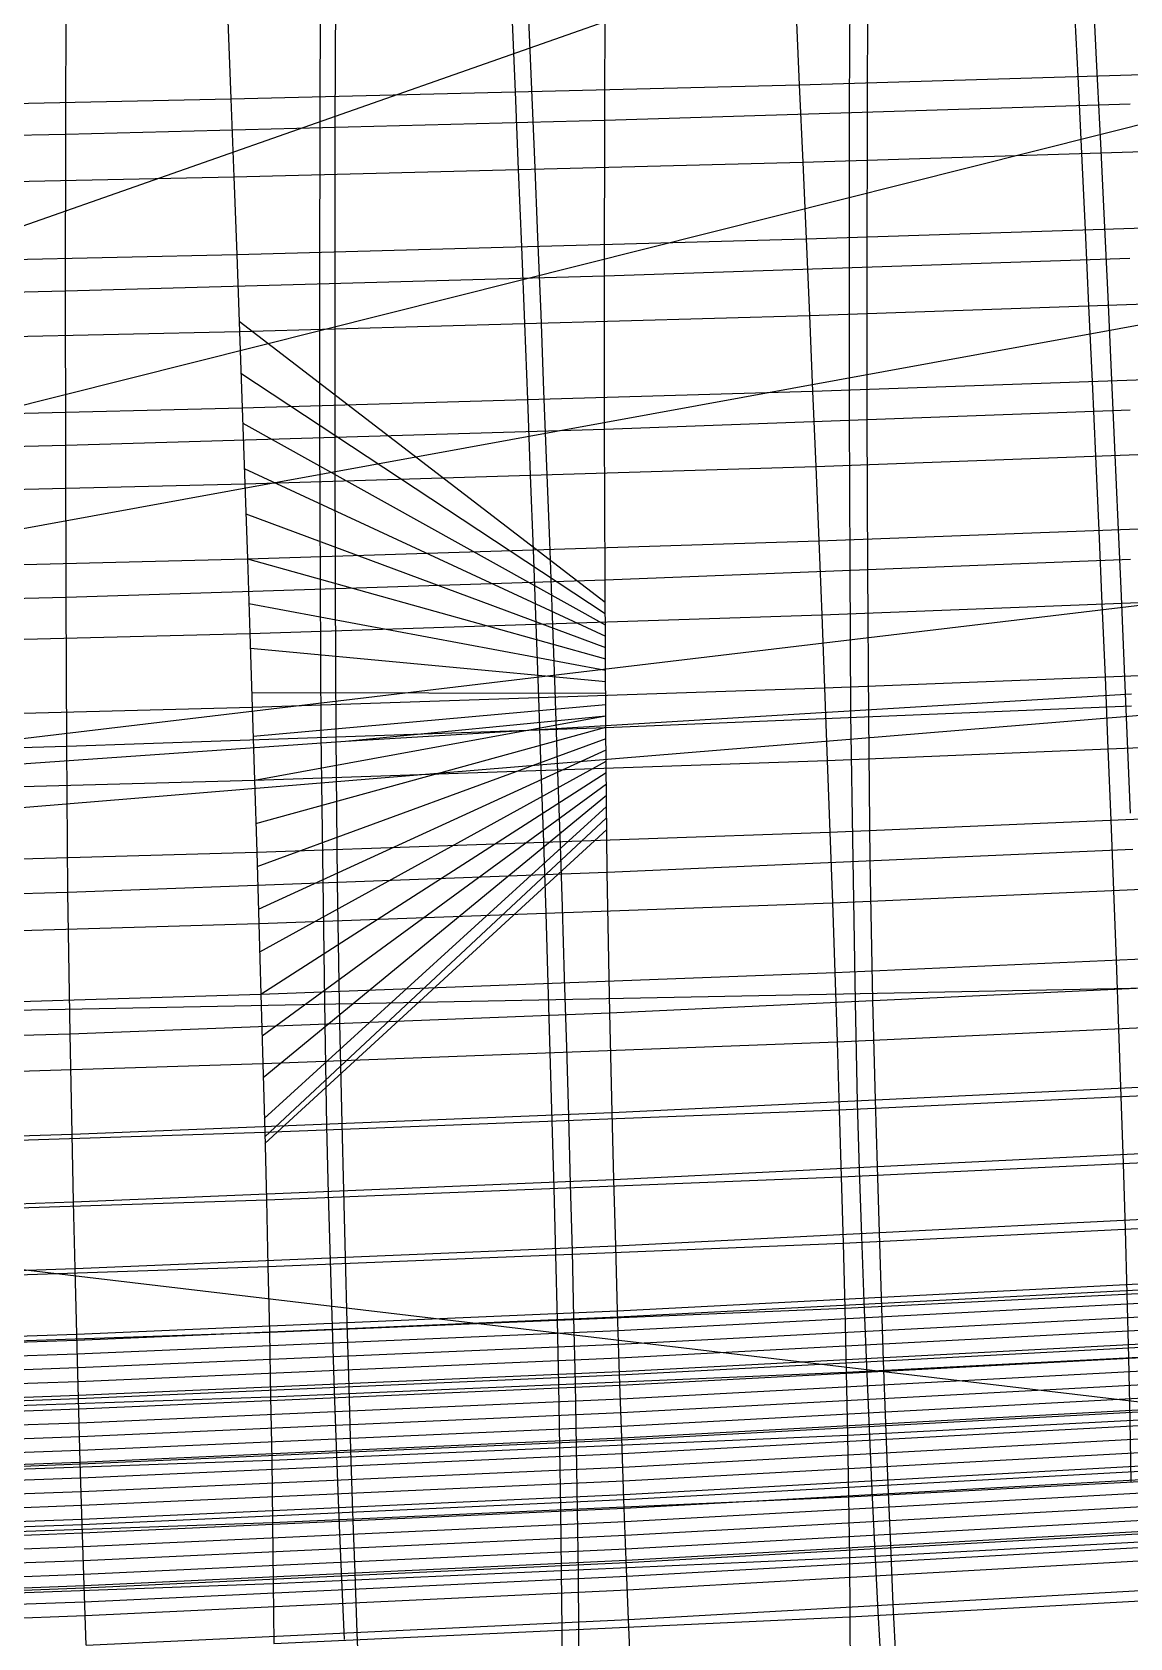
# Model space of a CAD drawing. Extents: x -530 to 530, y -2 to 255.
# Drawn here: x 123.2 to 173.1, y 55.2 to 128.3 of the extents above; entities that cross this region are included whole.
import ezdxf

# ---------------------------------------------------------------- set-up
doc = ezdxf.new("R2010")
doc.units = 0
doc.header["$MEASUREMENT"] = 0
doc.layers.add('default', color=7, linetype='Continuous')

msp = doc.modelspace()

# ---------------------------------------------------------------- linework, layer by layer
at = {"layer": 'default', "color": 8, "linetype": 'Continuous'}
for p, q in [((41.271, 90.88, 737.677), (378.597, 152.404, 428.049)), ((41.271, 90.88, 737.677), (278.07, 150.384, 425.905)), ((41.271, 90.88, 737.677), (203.855, 148.021, 352.469)), ((37.062, 85.96, 735.422), (273.215, 114.128, 431.391)), ((37.062, 85.96, 735.422), (199.376, 99.367, 361.338)), ((137.434, 96.048, 121.788), (173.211, 98.204, 42.722)), ((137.434, 96.048, 121.788), (149.283, 97.212, 36.922)), ((81.496, 92.146, 314.808), (137.434, 96.048, 121.788))]:
    msp.add_line(p, q, dxfattribs=at)
at = {"layer": 'default', "color": 4, "linetype": 'Continuous'}
for p, q in [((160.382, 124.99, 41.2), (160.408, 132.15, 40.53)), ((136.279, 124.31, 36.354), (136.302, 131.532, 35.676)), ((171.452, 130.317, -3.636), (171.626, 126.781, -4.062)), ((145.741, 129.64, -9.238), (145.891, 126.073, -9.673)), ((171.626, 126.781, -4.062), (171.799, 123.264, -4.475)), ((145.891, 126.073, -9.673), (146.038, 122.526, -10.095)), ((136.27, 117.17, 36.961), (136.279, 124.31, 36.354)), ((160.371, 117.911, 41.8), (160.382, 124.99, 41.2)), ((171.799, 123.264, -4.475), (171.967, 119.765, -4.874)), ((146.038, 122.526, -10.095), (146.181, 118.996, -10.502)), ((171.967, 119.765, -4.874), (172.129, 116.291, -5.256)), ((146.181, 118.996, -10.502), (146.32, 115.491, -10.892)), ((160.377, 110.93, 42.326), (160.371, 117.911, 41.8)), ((136.275, 110.129, 37.493), (136.27, 117.17, 36.961)), ((172.129, 116.291, -5.256), (172.288, 112.842, -5.623)), ((146.32, 115.491, -10.892), (146.456, 112.012, -11.268)), ((172.288, 112.842, -5.623), (172.444, 109.422, -5.976)), ((146.456, 112.012, -11.268), (146.589, 108.562, -11.628)), ((160.4, 104.062, 42.772), (160.377, 110.93, 42.326)), ((136.294, 103.202, 37.943), (136.275, 110.129, 37.493)), ((172.444, 109.422, -5.976), (172.594, 106.028, -6.313)), ((146.589, 108.562, -11.628), (146.717, 105.138, -11.972)), ((172.594, 106.028, -6.313), (172.739, 102.663, -6.632)), ((146.717, 105.138, -11.972), (146.841, 101.744, -12.299)), ((160.443, 97.319, 43.136), (160.4, 104.062, 42.772)), ((136.33, 96.4, 38.311), (136.294, 103.202, 37.943)), ((172.739, 102.663, -6.632), (172.88, 99.332, -6.935)), ((146.841, 101.744, -12.299), (146.962, 98.383, -12.608)), ((172.88, 99.332, -6.935), (173.015, 96.033, -7.218)), ((146.962, 98.383, -12.608), (147.077, 95.056, -12.898)), ((160.539, 90.665, 43.421), (160.443, 97.319, 43.136)), ((136.418, 89.689, 38.596), (136.33, 96.4, 38.311)), ((173.015, 96.033, -7.218), (173.144, 92.77, -7.483)), ((147.077, 95.056, -12.898), (147.187, 91.765, -13.169)), ((147.187, 91.765, -13.169), (147.295, 88.512, -13.422)), ((160.644, 84.179, 43.396), (160.539, 90.665, 43.421)), ((136.504, 83.147, 38.568), (136.418, 89.689, 38.596)), ((147.295, 88.512, -13.422), (147.396, 85.293, -13.653)), ((147.396, 85.293, -13.653), (147.491, 82.117, -13.862)), ((160.746, 79.598, 43.258), (160.644, 84.179, 43.396)), ((136.588, 78.526, 38.426), (136.504, 83.147, 38.568)), ((147.491, 82.117, -13.862), (147.584, 78.979, -14.052)), ((147.584, 78.979, -14.052), (147.669, 75.884, -14.217)), ((160.836, 76.536, 43.141), (160.746, 79.598, 43.258)), ((136.664, 75.438, 38.306), (136.588, 78.526, 38.426)), ((160.94, 73.515, 42.963), (160.836, 76.536, 43.141)), ((136.753, 72.391, 38.124), (136.664, 75.438, 38.306)), ((147.669, 75.884, -14.217), (147.75, 72.827, -14.355)), ((161.048, 70.538, 42.761), (160.94, 73.515, 42.963)), ((136.846, 69.387, 37.917), (136.753, 72.391, 38.124)), ((147.75, 72.827, -14.355), (147.821, 69.811, -14.459)), ((149.83, 69.843, 36.672), (173.847, 71.091, 42.492)), ((149.852, 69.221, 36.625), (173.872, 70.475, 42.446)), ((161.161, 67.613, 42.538), (161.048, 70.538, 42.761)), ((147.821, 69.811, -14.459), (147.886, 66.837, -14.528)), ((149.874, 68.599, 36.578), (173.898, 69.859, 42.4)), ((100.512, 67.92, 28.57), (125.21, 68.782, 32.697)), ((136.942, 66.436, 37.688), (136.846, 69.387, 37.917)), ((149.896, 67.977, 36.53), (173.923, 69.243, 42.354)), ((100.527, 67.289, 28.521), (125.229, 68.155, 32.649)), ((149.918, 67.355, 36.483), (173.949, 68.626, 42.308)), ((149.939, 66.733, 36.436), (173.974, 68.01, 42.262)), ((100.542, 66.658, 28.472), (125.248, 67.528, 32.601)), ((149.961, 66.111, 36.389), (174, 67.394, 42.216)), ((161.28, 64.735, 42.288), (161.161, 67.613, 42.538)), ((100.557, 66.027, 28.424), (125.266, 66.901, 32.553)), ((147.886, 66.837, -14.528), (147.94, 63.91, -14.555)), ((149.983, 65.489, 36.342), (174.025, 66.778, 42.17)), ((100.572, 65.396, 28.375), (125.285, 66.274, 32.505)), ((137.043, 63.533, 37.432), (136.942, 66.436, 37.688)), ((150.005, 64.868, 36.295), (174.051, 66.162, 42.124)), ((100.588, 64.765, 28.326), (125.303, 65.647, 32.457)), ((150.027, 64.246, 36.248), (174.076, 65.546, 42.079)), ((100.603, 64.134, 28.277), (125.322, 65.021, 32.409)), ((100.618, 63.503, 28.228), (125.34, 64.394, 32.36)), ((150.049, 63.624, 36.2), (174.102, 64.93, 42.033)), ((161.409, 61.911, 41.991), (161.28, 64.735, 42.288)), ((100.633, 62.872, 28.179), (125.359, 63.767, 32.312)), ((147.94, 63.91, -14.555), (147.985, 61.029, -14.542)), ((150.071, 63.002, 36.153), (174.127, 64.314, 41.987)), ((150.093, 62.38, 36.106), (174.152, 63.698, 41.941)), ((100.648, 62.241, 28.13), (125.377, 63.14, 32.264)), ((137.154, 60.684, 37.128), (137.043, 63.533, 37.432)), ((150.115, 61.758, 36.059), (174.178, 63.082, 41.895)), ((100.663, 61.61, 28.081), (125.396, 62.513, 32.216)), ((150.137, 61.136, 36.012), (174.203, 62.466, 41.849)), ((100.678, 60.979, 28.032), (125.414, 61.886, 32.168)), ((150.159, 60.514, 35.965), (174.229, 61.85, 41.803)), ((161.542, 59.138, 41.678), (161.409, 61.911, 41.991)), ((100.693, 60.348, 27.983), (125.433, 61.259, 32.12)), ((147.985, 61.029, -14.542), (148.019, 58.199, -14.484)), ((150.181, 59.892, 35.917), (174.254, 61.234, 41.757)), ((100.708, 59.717, 27.934), (125.452, 60.632, 32.072)), ((100.724, 59.086, 27.885), (125.47, 60.005, 32.024)), ((137.267, 57.888, 36.809), (137.154, 60.684, 37.128)), ((150.203, 59.27, 35.87), (174.28, 60.618, 41.711)), ((150.224, 58.649, 35.823), (174.305, 60.002, 41.665)), ((100.739, 58.455, 27.836), (125.489, 59.379, 31.975)), ((150.246, 58.027, 35.776), (174.331, 59.386, 41.619)), ((100.754, 57.824, 27.787), (125.507, 58.752, 31.927)), ((150.268, 57.405, 35.729), (174.356, 58.77, 41.574)), ((161.682, 56.418, 41.328), (161.542, 59.138, 41.678)), ((100.769, 57.193, 27.739), (125.526, 58.125, 31.879)), ((137.387, 55.144, 36.452), (137.267, 57.888, 36.809)), ((148.019, 58.199, -14.484), (148.045, 55.419, -14.386)), ((100.784, 56.562, 27.69), (125.544, 57.498, 31.831)), ((100.799, 55.931, 27.641), (125.563, 56.871, 31.783)), ((161.828, 53.757, 40.951), (161.682, 56.418, 41.328)), ((100.814, 55.3, 27.592), (125.581, 56.244, 31.735)), ((148.045, 55.419, -14.386), (148.059, 52.693, -14.24))]:
    msp.add_line(p, q, dxfattribs=at)
at = {"layer": 'default', "color": 7, "linetype": 'Continuous'}
for p, q in [((161.193, 124.695, 37.926), (161.22, 131.828, 37.258)), ((136.971, 124.01, 33.026), (136.994, 131.204, 32.35)), ((170.588, 129.85, -0.145), (170.762, 126.325, -0.567)), ((145.006, 129.175, -5.706), (145.155, 125.619, -6.137)), ((170.762, 126.325, -0.567), (170.933, 122.819, -0.977)), ((145.155, 125.619, -6.137), (145.301, 122.082, -6.556)), ((161.182, 117.648, 38.523), (161.193, 124.695, 37.926)), ((136.96, 116.902, 33.63), (136.971, 124.01, 33.026)), ((170.933, 122.819, -0.977), (171.099, 119.334, -1.373)), ((145.301, 122.082, -6.556), (145.443, 118.566, -6.96)), ((171.099, 119.334, -1.373), (171.261, 115.873, -1.752)), ((145.443, 118.566, -6.96), (145.582, 115.075, -7.348)), ((161.187, 110.702, 39.046), (161.182, 117.648, 38.523)), ((136.965, 109.896, 34.159), (136.96, 116.902, 33.63)), ((171.261, 115.873, -1.752), (171.419, 112.436, -2.116)), ((145.582, 115.075, -7.348), (145.717, 111.608, -7.72)), ((171.419, 112.436, -2.116), (171.573, 109.03, -2.466)), ((145.717, 111.608, -7.72), (145.848, 108.172, -8.078)), ((161.21, 103.87, 39.489), (161.187, 110.702, 39.046)), ((136.984, 103.006, 34.607), (136.965, 109.896, 34.159)), ((171.573, 109.03, -2.466), (171.722, 105.651, -2.8)), ((145.848, 108.172, -8.078), (145.975, 104.763, -8.419)), ((171.722, 105.651, -2.8), (171.867, 102.301, -3.116)), ((145.975, 104.763, -8.419), (146.099, 101.384, -8.743)), ((161.25, 97.168, 39.851), (161.21, 103.87, 39.489)), ((137.018, 96.245, 34.971), (136.984, 103.006, 34.607)), ((171.867, 102.301, -3.116), (172.006, 98.986, -3.416)), ((146.099, 101.384, -8.743), (146.218, 98.04, -9.05)), ((172.006, 98.986, -3.416), (172.14, 95.705, -3.697)), ((146.218, 98.04, -9.05), (146.332, 94.73, -9.337)), ((161.31, 90.612, 40.123), (161.25, 97.168, 39.851)), ((137.069, 89.632, 35.245), (137.018, 96.245, 34.971)), ((172.14, 95.705, -3.697), (172.269, 92.459, -3.959)), ((146.332, 94.73, -9.337), (146.442, 91.456, -9.604)), ((172.269, 92.459, -3.959), (172.393, 89.253, -4.204)), ((146.442, 91.456, -9.604), (146.548, 88.222, -9.855)), ((161.44, 84.244, 40.103), (161.31, 90.612, 40.123)), ((137.18, 83.21, 35.222), (137.069, 89.632, 35.245)), ((172.393, 89.253, -4.204), (172.51, 86.084, -4.427)), ((146.548, 88.222, -9.855), (146.648, 85.025, -10.084)), ((172.51, 86.084, -4.427), (172.621, 82.957, -4.628)), ((146.648, 85.025, -10.084), (146.743, 81.87, -10.29)), ((161.561, 79.723, 39.97), (161.44, 84.244, 40.103)), ((137.283, 78.649, 35.084), (137.18, 83.21, 35.222)), ((172.621, 82.957, -4.628), (172.727, 79.869, -4.811)), ((146.743, 81.87, -10.29), (146.834, 78.756, -10.478)), ((161.646, 76.682, 39.867), (161.561, 79.723, 39.97)), ((172.727, 79.869, -4.811), (172.826, 76.828, -4.97)), ((137.356, 75.582, 34.977), (137.283, 78.649, 35.084)), ((146.834, 78.756, -10.478), (146.918, 75.689, -10.64)), ((172.826, 76.828, -4.97), (172.918, 73.832, -5.102)), ((161.735, 73.686, 39.744), (161.646, 76.682, 39.867)), ((137.432, 72.559, 34.851), (137.356, 75.582, 34.977)), ((146.918, 75.689, -10.64), (146.996, 72.666, -10.776)), ((161.829, 70.734, 39.597), (161.735, 73.686, 39.744)), ((172.918, 73.832, -5.102), (173, 70.883, -5.2)), ((137.512, 69.582, 34.701), (137.432, 72.559, 34.851)), ((146.996, 72.666, -10.776), (147.066, 69.691, -10.878)), ((161.928, 67.835, 39.429), (161.829, 70.734, 39.597)), ((173, 70.883, -5.2), (173.073, 67.981, -5.265)), ((137.597, 66.657, 34.528), (137.512, 69.582, 34.701)), ((147.066, 69.691, -10.878), (147.129, 66.764, -10.946)), ((162.032, 64.982, 39.236), (161.928, 67.835, 39.429)), ((173.073, 67.981, -5.265), (173.134, 65.13, -5.29)), ((137.685, 63.78, 34.331), (137.597, 66.657, 34.528)), ((147.129, 66.764, -10.946), (147.181, 63.889, -10.972)), ((173.134, 65.13, -5.29), (173.185, 62.329, -5.276)), ((162.14, 62.182, 39.022), (162.032, 64.982, 39.236)), ((137.777, 60.955, 34.111), (137.685, 63.78, 34.331)), ((147.181, 63.889, -10.972), (147.225, 61.063, -10.959)), ((162.253, 59.436, 38.784), (162.14, 62.182, 39.022)), ((137.874, 58.186, 33.867), (137.777, 60.955, 34.111)), ((147.225, 61.063, -10.959), (147.258, 58.29, -10.902)), ((162.371, 56.743, 38.519), (162.253, 59.436, 38.784)), ((137.975, 55.468, 33.597), (137.874, 58.186, 33.867)), ((147.258, 58.29, -10.902), (147.283, 55.572, -10.806)), ((162.496, 54.106, 38.228), (162.371, 56.743, 38.519)), ((147.283, 55.572, -10.806), (147.297, 52.912, -10.664)), ((138.081, 52.809, 33.299), (137.975, 55.468, 33.597))]:
    msp.add_line(p, q, dxfattribs=at)
at = {"layer": 'default', "color": 3, "linetype": 'Continuous'}
for p, q in [((124.708, 123.696, 31.036), (124.73, 130.917, 30.356)), ((149.233, 124.325, 35.015), (149.258, 131.49, 34.344)), ((149.233, 124.325, 35.015), (173.153, 125.066, 40.836)), ((124.708, 123.696, 31.036), (149.233, 124.325, 35.015)), ((149.222, 117.245, 35.617), (149.233, 124.325, 35.015)), ((100.105, 123.188, 26.905), (124.708, 123.696, 31.036)), ((124.698, 116.559, 31.644), (124.708, 123.696, 31.036)), ((149.222, 117.245, 35.617), (173.141, 118.051, 41.43)), ((124.698, 116.559, 31.644), (149.222, 117.245, 35.617)), ((149.227, 110.266, 36.142), (149.222, 117.245, 35.617)), ((100.097, 116.006, 27.518), (124.698, 116.559, 31.644)), ((124.702, 109.526, 32.175), (124.698, 116.559, 31.644)), ((149.227, 110.266, 36.142), (173.146, 111.138, 41.95)), ((124.702, 109.526, 32.175), (149.227, 110.266, 36.142)), ((149.248, 103.403, 36.588), (149.227, 110.266, 36.142)), ((100.099, 108.927, 28.054), (124.702, 109.526, 32.175)), ((124.719, 102.609, 32.625), (124.702, 109.526, 32.175)), ((149.248, 103.403, 36.588), (173.171, 104.338, 42.391)), ((124.719, 102.609, 32.625), (149.248, 103.403, 36.588)), ((149.286, 96.669, 36.951), (149.248, 103.403, 36.588)), ((100.113, 101.965, 28.508), (124.719, 102.609, 32.625)), ((124.751, 95.822, 32.991), (124.719, 102.609, 32.625)), ((149.286, 96.669, 36.951), (173.215, 97.666, 42.751)), ((124.751, 95.822, 32.991), (149.286, 96.669, 36.951)), ((149.341, 90.082, 37.224), (149.286, 96.669, 36.951)), ((100.138, 95.135, 28.876), (124.751, 95.822, 32.991)), ((124.797, 89.183, 33.266), (124.751, 95.822, 32.991)), ((149.341, 90.082, 37.224), (173.279, 91.141, 43.022)), ((124.797, 89.183, 33.266), (149.341, 90.082, 37.224)), ((149.461, 83.685, 37.202), (149.341, 90.082, 37.224)), ((100.176, 88.453, 29.153), (124.797, 89.183, 33.266)), ((124.898, 82.734, 33.241), (124.797, 89.183, 33.266)), ((149.461, 83.685, 37.202), (173.418, 84.803, 43.004)), ((124.898, 82.734, 33.241), (149.461, 83.685, 37.202)), ((149.573, 79.142, 37.066), (149.461, 83.685, 37.202)), ((100.258, 81.963, 29.125), (124.898, 82.734, 33.241)), ((124.993, 78.156, 33.101), (124.898, 82.734, 33.241)), ((149.573, 79.142, 37.066), (173.549, 80.303, 42.873)), ((124.993, 78.156, 33.101), (149.573, 79.142, 37.066)), ((149.652, 76.087, 36.961), (149.573, 79.142, 37.066)), ((100.335, 77.354, 28.983), (124.993, 78.156, 33.101)), ((125.06, 75.076, 32.994), (124.993, 78.156, 33.101)), ((149.652, 76.087, 36.961), (173.64, 77.277, 42.772)), ((125.06, 75.076, 32.994), (149.652, 76.087, 36.961)), ((149.734, 73.077, 36.837), (149.652, 76.087, 36.961)), ((100.389, 74.255, 28.872), (125.06, 75.076, 32.994)), ((125.13, 72.042, 32.866), (125.06, 75.076, 32.994)), ((149.734, 73.077, 36.837), (173.736, 74.294, 42.651)), ((125.13, 72.042, 32.866), (149.734, 73.077, 36.837)), ((149.821, 70.111, 36.688), (149.734, 73.077, 36.837)), ((100.446, 71.201, 28.742), (125.13, 72.042, 32.866)), ((125.203, 69.053, 32.713), (125.13, 72.042, 32.866)), ((149.821, 70.111, 36.688), (173.837, 71.357, 42.507)), ((125.203, 69.053, 32.713), (149.821, 70.111, 36.688)), ((149.913, 67.198, 36.517), (149.821, 70.111, 36.688)), ((100.506, 68.192, 28.587), (125.203, 69.053, 32.713)), ((125.28, 66.116, 32.539), (125.203, 69.053, 32.713)), ((149.913, 67.198, 36.517), (173.943, 68.471, 42.341)), ((125.28, 66.116, 32.539), (149.913, 67.198, 36.517)), ((150.009, 64.333, 36.322), (149.913, 67.198, 36.517)), ((100.569, 65.237, 28.409), (125.28, 66.116, 32.539)), ((125.362, 63.227, 32.34), (125.28, 66.116, 32.539)), ((150.009, 64.333, 36.322), (174.055, 65.632, 42.151)), ((125.362, 63.227, 32.34), (150.009, 64.333, 36.322)), ((150.109, 61.519, 36.105), (150.009, 64.333, 36.322)), ((100.635, 62.329, 28.206), (125.362, 63.227, 32.34)), ((125.446, 60.391, 32.118), (125.362, 63.227, 32.34)), ((150.109, 61.519, 36.105), (174.171, 62.845, 41.94)), ((125.446, 60.391, 32.118), (150.109, 61.519, 36.105)), ((150.213, 58.76, 35.863), (150.109, 61.519, 36.105)), ((100.704, 59.474, 27.981), (125.446, 60.391, 32.118)), ((125.535, 57.611, 31.872), (125.446, 60.391, 32.118)), ((150.213, 58.76, 35.863), (174.292, 60.112, 41.705)), ((125.535, 57.611, 31.872), (150.213, 58.76, 35.863)), ((150.323, 56.054, 35.595), (150.213, 58.76, 35.863)), ((100.776, 56.675, 27.731), (125.535, 57.611, 31.872)), ((125.628, 54.883, 31.598), (125.535, 57.611, 31.872)), ((150.323, 56.054, 35.595), (174.42, 57.432, 41.443)), ((125.628, 54.883, 31.598), (150.323, 56.054, 35.595)), ((150.438, 53.405, 35.3), (150.323, 56.054, 35.595))]:
    msp.add_line(p, q, dxfattribs=at)
at = {"layer": 'default', "color": 5, "linetype": 'Continuous'}
for p, q in [((157.929, 129.485, -3.418), (158.09, 125.943, -3.845)), ((132.083, 128.865, -7.994), (132.22, 125.294, -8.429)), ((158.09, 125.943, -3.845), (183.434, 126.706, 2.712)), ((132.22, 125.294, -8.429), (158.09, 125.943, -3.845)), ((158.09, 125.943, -3.845), (158.248, 122.421, -4.26)), ((106.237, 124.77, -13.06), (132.22, 125.294, -8.429)), ((132.22, 125.294, -8.429), (132.353, 121.744, -8.852)), ((158.248, 122.421, -4.26), (183.617, 123.218, 2.307)), ((132.353, 121.744, -8.852), (158.248, 122.421, -4.26)), ((158.248, 122.421, -4.26), (158.402, 118.919, -4.661)), ((106.346, 121.196, -13.49), (132.353, 121.744, -8.852)), ((132.353, 121.744, -8.852), (132.484, 118.213, -9.26)), ((158.402, 118.919, -4.661), (183.796, 119.749, 1.916)), ((132.484, 118.213, -9.26), (158.402, 118.919, -4.661)), ((158.402, 118.919, -4.661), (158.552, 115.441, -5.044)), ((106.452, 117.643, -13.904), (132.484, 118.213, -9.26)), ((132.484, 118.213, -9.26), (132.611, 114.708, -9.651)), ((158.552, 115.441, -5.044), (183.97, 116.304, 1.541)), ((132.611, 114.708, -9.651), (158.552, 115.441, -5.044)), ((158.552, 115.441, -5.044), (158.699, 111.989, -5.413)), ((106.556, 114.114, -14.301), (132.611, 114.708, -9.651)), ((132.611, 114.708, -9.651), (132.735, 111.228, -10.027)), ((158.699, 111.989, -5.413), (184.14, 112.884, 1.181)), ((132.735, 111.228, -10.027), (158.699, 111.989, -5.413)), ((158.699, 111.989, -5.413), (158.841, 108.566, -5.768)), ((106.657, 110.611, -14.683), (132.735, 111.228, -10.027)), ((132.735, 111.228, -10.027), (132.855, 107.778, -10.388)), ((158.841, 108.566, -5.768), (184.305, 109.494, 0.835)), ((132.855, 107.778, -10.388), (158.841, 108.566, -5.768)), ((158.841, 108.566, -5.768), (158.979, 105.171, -6.106)), ((106.755, 107.139, -15.05), (132.855, 107.778, -10.388)), ((132.855, 107.778, -10.388), (132.972, 104.355, -10.732)), ((158.979, 105.171, -6.106), (184.466, 106.13, 0.506)), ((132.972, 104.355, -10.732), (158.979, 105.171, -6.106)), ((158.979, 105.171, -6.106), (159.113, 101.805, -6.426)), ((106.85, 103.694, -15.4), (132.972, 104.355, -10.732)), ((132.972, 104.355, -10.732), (133.085, 100.962, -11.059)), ((159.113, 101.805, -6.426), (184.621, 102.796, 0.193)), ((133.085, 100.962, -11.059), (159.113, 101.805, -6.426)), ((159.113, 101.805, -6.426), (159.242, 98.474, -6.73)), ((106.942, 100.279, -15.732), (133.085, 100.962, -11.059)), ((133.085, 100.962, -11.059), (133.194, 97.605, -11.369)), ((159.242, 98.474, -6.73), (184.771, 99.497, -0.103)), ((133.194, 97.605, -11.369), (159.242, 98.474, -6.73)), ((159.242, 98.474, -6.73), (159.366, 95.178, -7.014)), ((107.031, 96.899, -16.046), (133.194, 97.605, -11.369)), ((133.194, 97.605, -11.369), (133.299, 94.282, -11.659)), ((159.366, 95.178, -7.014), (184.915, 96.232, -0.38)), ((133.299, 94.282, -11.659), (159.366, 95.178, -7.014)), ((159.366, 95.178, -7.014), (159.485, 91.917, -7.279)), ((107.117, 93.555, -16.341), (133.299, 94.282, -11.659)), ((133.299, 94.282, -11.659), (133.4, 90.995, -11.93)), ((159.485, 91.917, -7.279), (185.053, 93.001, -0.638)), ((133.4, 90.995, -11.93), (159.485, 91.917, -7.279)), ((159.485, 91.917, -7.279), (159.599, 88.696, -7.527)), ((107.199, 90.246, -16.616), (133.4, 90.995, -11.93)), ((133.4, 90.995, -11.93), (133.497, 87.748, -12.183)), ((159.599, 88.696, -7.527), (185.186, 89.81, -0.88)), ((133.497, 87.748, -12.183), (159.599, 88.696, -7.527)), ((159.599, 88.696, -7.527), (159.708, 85.512, -7.754)), ((107.278, 86.978, -16.873), (133.497, 87.748, -12.183)), ((133.497, 87.748, -12.183), (133.589, 84.538, -12.414)), ((159.708, 85.512, -7.754), (185.312, 86.656, -1.1)), ((133.589, 84.538, -12.414), (159.708, 85.512, -7.754)), ((159.708, 85.512, -7.754), (159.811, 82.37, -7.958)), ((107.353, 83.747, -17.108), (133.589, 84.538, -12.414)), ((133.589, 84.538, -12.414), (133.676, 81.371, -12.623)), ((159.811, 82.37, -7.958), (185.432, 83.544, -1.299)), ((133.676, 81.371, -12.623), (159.811, 82.37, -7.958)), ((159.811, 82.37, -7.958), (159.909, 79.267, -8.143)), ((107.424, 80.56, -17.321), (133.676, 81.371, -12.623)), ((133.676, 81.371, -12.623), (133.759, 78.244, -12.812)), ((159.909, 79.267, -8.143), (185.546, 80.471, -1.479)), ((133.759, 78.244, -12.812), (159.909, 79.267, -8.143)), ((159.909, 79.267, -8.143), (160, 76.212, -8.304)), ((107.491, 77.412, -17.513), (133.759, 78.244, -12.812)), ((133.759, 78.244, -12.812), (133.836, 75.165, -12.976)), ((160, 76.212, -8.304), (185.652, 77.444, -1.635)), ((133.836, 75.165, -12.976), (160, 76.212, -8.304)), ((160, 76.212, -8.304), (160.085, 73.202, -8.439)), ((107.554, 74.313, -17.681), (133.836, 75.165, -12.976)), ((133.836, 75.165, -12.976), (133.908, 72.13, -13.114)), ((160.085, 73.202, -8.439), (185.75, 74.462, -1.765)), ((133.908, 72.13, -13.114), (160.085, 73.202, -8.439)), ((160.085, 73.202, -8.439), (160.161, 70.239, -8.539)), ((107.612, 71.259, -17.821), (133.908, 72.13, -13.114)), ((133.908, 72.13, -13.114), (133.972, 69.144, -13.217)), ((160.161, 70.239, -8.539), (185.838, 71.527, -1.862)), ((133.972, 69.144, -13.217), (160.161, 70.239, -8.539)), ((160.161, 70.239, -8.539), (160.228, 67.323, -8.606)), ((107.665, 68.253, -17.927), (133.972, 69.144, -13.217)), ((133.972, 69.144, -13.217), (134.029, 66.204, -13.286)), ((160.228, 67.323, -8.606), (185.917, 68.638, -1.925)), ((134.029, 66.204, -13.286), (160.228, 67.323, -8.606)), ((160.228, 67.323, -8.606), (160.285, 64.459, -8.631)), ((107.711, 65.294, -17.997), (134.029, 66.204, -13.286)), ((134.029, 66.204, -13.286), (134.077, 63.318, -13.313)), ((160.285, 64.459, -8.631), (185.983, 65.801, -1.949)), ((134.077, 63.318, -13.313), (160.285, 64.459, -8.631)), ((160.285, 64.459, -8.631), (160.333, 61.645, -8.617)), ((107.75, 62.389, -18.025), (134.077, 63.318, -13.313)), ((134.077, 63.318, -13.313), (134.117, 60.481, -13.3)), ((160.333, 61.645, -8.617), (186.038, 63.013, -1.934)), ((134.117, 60.481, -13.3), (160.333, 61.645, -8.617)), ((160.333, 61.645, -8.617), (160.369, 58.883, -8.56)), ((107.783, 59.534, -18.013), (134.117, 60.481, -13.3)), ((134.117, 60.481, -13.3), (134.148, 57.698, -13.243)), ((160.369, 58.883, -8.56), (186.08, 60.277, -1.876)), ((134.148, 57.698, -13.243), (160.369, 58.883, -8.56)), ((160.369, 58.883, -8.56), (160.396, 56.176, -8.465)), ((107.808, 56.732, -17.957), (134.148, 57.698, -13.243)), ((134.148, 57.698, -13.243), (134.17, 54.969, -13.147)), ((160.396, 56.176, -8.465), (186.111, 57.595, -1.781)), ((134.17, 54.969, -13.147), (160.396, 56.176, -8.465)), ((160.396, 56.176, -8.465), (160.411, 53.526, -8.323))]:
    msp.add_line(p, q, dxfattribs=at)
at = {"layer": 'default', "color": 30, "linetype": 'Continuous'}
for p, q in [((132.594, 115.174, -9.599), (149.254, 102.385, 36.643)), ((132.678, 112.806, -9.856), (149.257, 101.868, 36.668)), ((132.759, 110.538, -10.099), (149.261, 101.35, 36.693)), ((132.831, 108.468, -10.316), (149.264, 100.833, 36.718)), ((132.902, 106.409, -10.526), (149.268, 100.316, 36.743)), ((132.972, 104.355, -10.732), (149.272, 99.798, 36.768)), ((133.04, 102.319, -10.929), (149.275, 99.281, 36.793)), ((133.107, 100.291, -11.121), (149.279, 98.764, 36.818)), ((133.172, 98.276, -11.307), (149.282, 98.246, 36.843)), ((133.236, 96.276, -11.485), (149.286, 97.729, 36.868)), ((133.299, 94.282, -11.659), (149.289, 97.212, 36.893)), ((133.36, 92.31, -11.821), (149.293, 96.694, 36.918)), ((133.419, 90.346, -11.98), (149.296, 96.177, 36.943)), ((133.477, 88.397, -12.132), (149.3, 95.66, 36.968)), ((133.534, 86.464, -12.275), (149.303, 95.142, 36.993)), ((133.589, 84.538, -12.414), (149.307, 94.625, 37.018)), ((133.641, 82.638, -12.539), (149.311, 94.108, 37.043)), ((133.692, 80.746, -12.66), (149.314, 93.59, 37.068)), ((133.742, 78.869, -12.774), (149.318, 93.073, 37.093)), ((133.764, 78.038, -12.823), (149.321, 92.556, 37.118)), ((133.772, 77.728, -12.839), (149.325, 92.038, 37.143)), ((125.21, 68.782, 32.697), (149.83, 69.843, 36.672)), ((125.229, 68.155, 32.649), (149.852, 69.221, 36.625)), ((125.248, 67.528, 32.601), (149.874, 68.599, 36.578)), ((125.266, 66.901, 32.553), (149.896, 67.977, 36.53)), ((125.285, 66.274, 32.505), (149.918, 67.355, 36.483)), ((125.303, 65.647, 32.457), (149.939, 66.733, 36.436)), ((125.322, 65.021, 32.409), (149.961, 66.111, 36.389)), ((125.34, 64.394, 32.36), (149.983, 65.489, 36.342)), ((125.359, 63.767, 32.312), (150.005, 64.868, 36.295)), ((125.377, 63.14, 32.264), (150.027, 64.246, 36.248)), ((125.396, 62.513, 32.216), (150.049, 63.624, 36.2)), ((125.414, 61.886, 32.168), (150.071, 63.002, 36.153)), ((125.433, 61.259, 32.12), (150.093, 62.38, 36.106)), ((125.452, 60.632, 32.072), (150.115, 61.758, 36.059)), ((125.47, 60.005, 32.024), (150.137, 61.136, 36.012)), ((125.489, 59.379, 31.975), (150.159, 60.514, 35.965)), ((125.507, 58.752, 31.927), (150.181, 59.892, 35.917)), ((125.526, 58.125, 31.879), (150.203, 59.27, 35.87)), ((125.544, 57.498, 31.831), (150.224, 58.649, 35.823)), ((125.563, 56.871, 31.783), (150.246, 58.027, 35.776)), ((125.581, 56.244, 31.735), (150.268, 57.405, 35.729))]:
    msp.add_line(p, q, dxfattribs=at)
at = {"layer": 'default', "color": 1, "linetype": 'Continuous'}
for q in [(278.156, 86.86, 428.865), (203.781, 62.388, 355.903)]:
    msp.add_line((37.205, 82.139, 735.491), q, dxfattribs=at)

doc.saveas('drawing.dxf')
